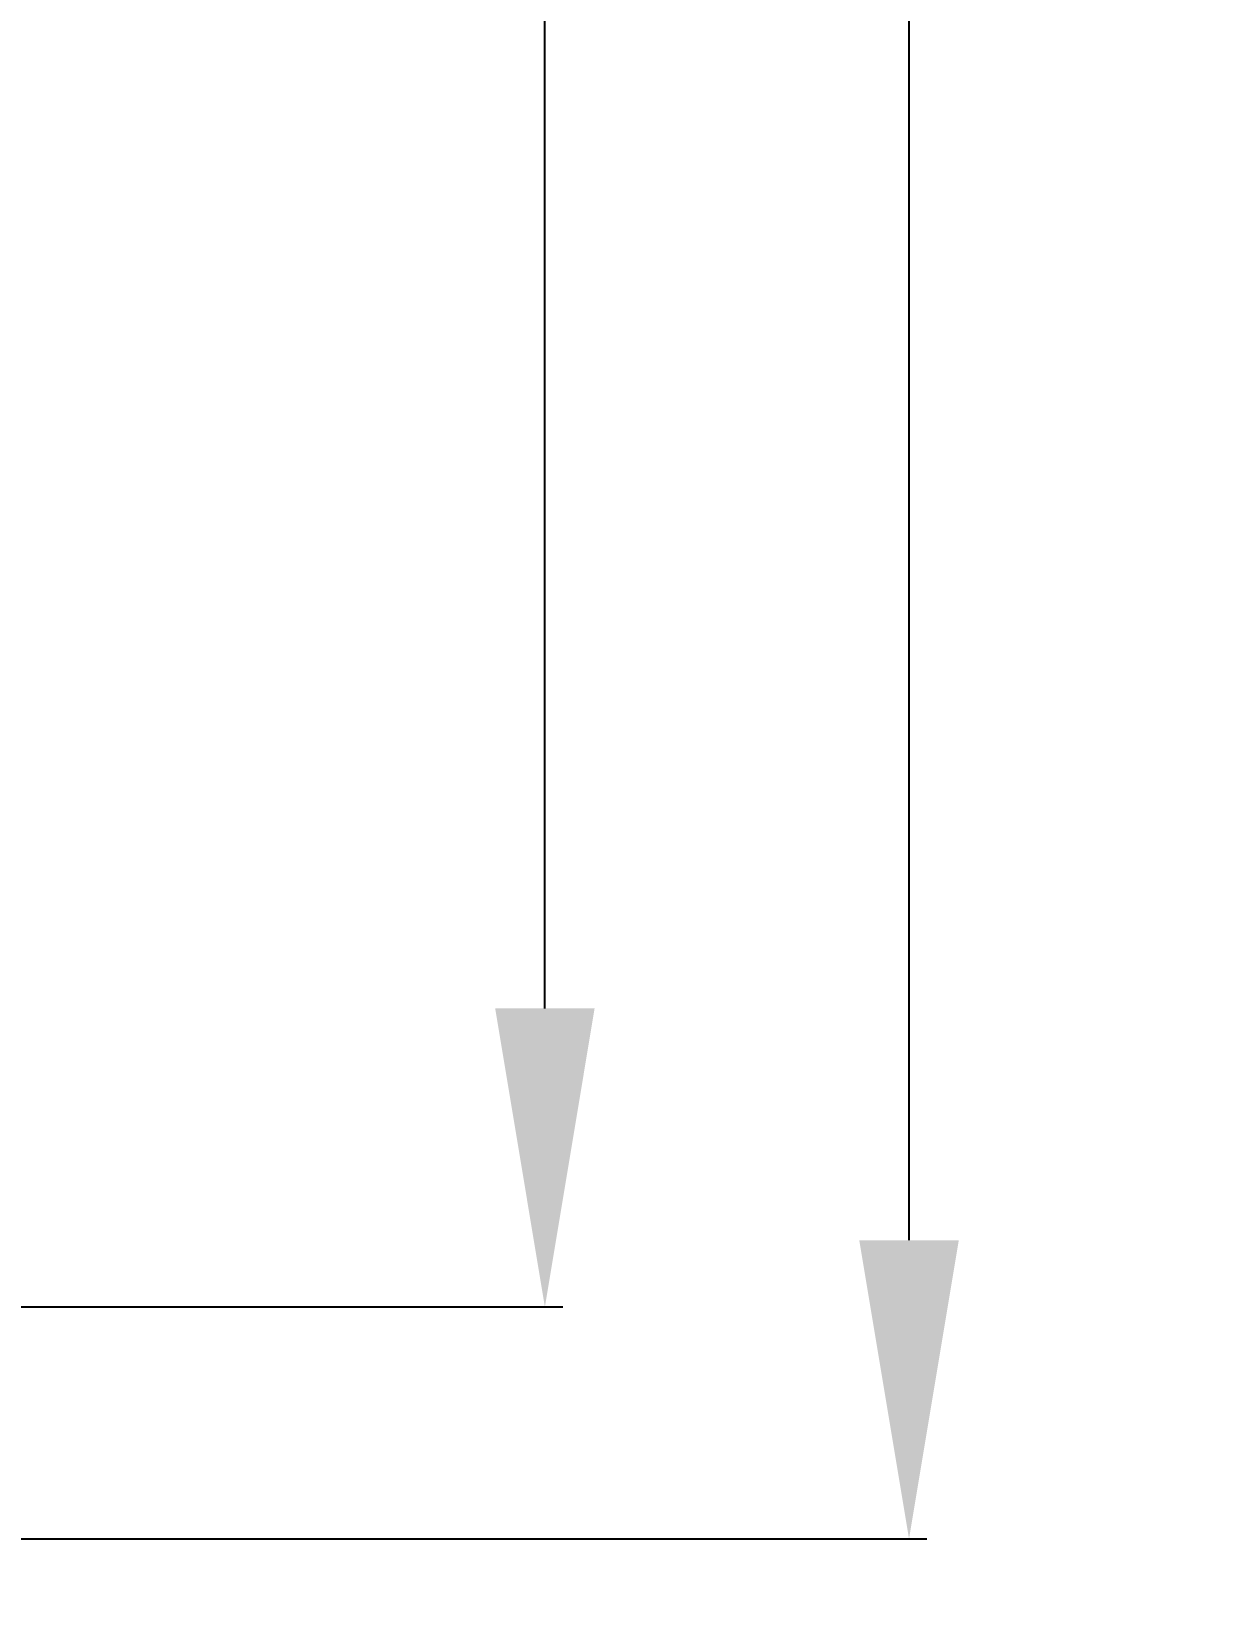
# Model space of a CAD drawing. Extents: x 76 to 193, y -170 to -23.
# Drawn here: x 167.1 to 178.89, y -160.99 to -145.15 of the extents above; entities that cross this region are included whole.
import ezdxf

# ---------------------------------------------------------------- set-up
doc = ezdxf.new("R2010")
doc.units = 0
doc.layers.get('0').update_dxf_attribs({"linetype": 'CONTINUOUS'})
doc.layers.get('Defpoints').update_dxf_attribs({"linetype": 'CONTINUOUS'})
doc.dimstyles.get("Standard").update_dxf_attribs({"dimtxt": 3, "dimasz": 3, "dimexe": 0.18, "dimexo": 0.0625, "dimgap": 0.09, "dimtad": 0, "dimtih": 1, "dimtoh": 1, "dimzin": 0, "dimdsep": 46, "dimtxsty": 'Standard', "dimcen": 0.09, "dimclrd": 3, "dimclre": 3, "dimclrt": 3, "dimadec": 0, "dimazin": 0, "dimtfac": 1, "dimtofl": 0, "dimtmove": 0, "dimatfit": 3, "dimfxl": 1, "dimtolj": 1, "dimtzin": 0, "dimarcsym": 0})

# ---------------------------------------------------------------- blocks, each defined once
blk = doc.blocks.new('*D4')
at = {"color": 3, "linetype": 'Continuous', "lineweight": -2, "transparency": 16777216}
for p, q in [((163.081, -49.708), (176.105, -49.708)), ((175.925, -52.708), (175.925, -103.414)), ((175.925, -157.299), (175.925, -106.594)), ((163.067, -160.299), (176.105, -160.299))]:
    blk.add_line(p, q, dxfattribs=at)
at = {"color": 3, "linetype": 'Continuous', "transparency": 16777216}
for points in [[(175.425, -52.708), (176.425, -52.708), (175.925, -49.708)], [(175.425, -157.299), (176.425, -157.299), (175.925, -160.299)]]:
    blk.add_solid(points, dxfattribs=at)
at = {"layer": 'Defpoints', "color": 0, "linetype": 'Continuous', "transparency": 16777216}
for p in [(163.018, -49.708), (163.005, -160.299), (175.925, -160.299)]:
    blk.add_point(p, dxfattribs=at)
at = {"color": 3, "linetype": 'Continuous', "transparency": 16777216, "insert": (175.925, -105.004), "char_height": 3, "attachment_point": 5}
blk.add_mtext('\\A1;110.59', dxfattribs=at)
blk = doc.blocks.new('*D10')
at = {"color": 3, "linetype": 'Continuous', "lineweight": -2, "transparency": 16777216}
for p, q in [((162.339, -52.416), (172.444, -52.416)), ((172.264, -55.416), (172.264, -103.602)), ((172.264, -154.968), (172.264, -106.782)), ((162.373, -157.968), (172.444, -157.968))]:
    blk.add_line(p, q, dxfattribs=at)
at = {"color": 3, "linetype": 'Continuous', "transparency": 16777216}
for points in [[(171.764, -55.416), (172.764, -55.416), (172.264, -52.416)], [(171.764, -154.968), (172.764, -154.968), (172.264, -157.968)]]:
    blk.add_solid(points, dxfattribs=at)
at = {"layer": 'Defpoints', "color": 0, "linetype": 'Continuous', "transparency": 16777216}
for p in [(162.276, -52.416), (172.264, -52.416), (162.31, -157.968)]:
    blk.add_point(p, dxfattribs=at)
at = {"color": 3, "linetype": 'Continuous', "transparency": 16777216, "insert": (172.264, -105.192), "char_height": 3, "attachment_point": 5}
blk.add_mtext('\\A1;105.55', dxfattribs=at)
blk = doc.blocks.new('*D11')
at = {"color": 3, "linetype": 'Continuous', "lineweight": -2, "transparency": 16777216}
for p, q in [((162.31, -158.058), (162.31, -157.878)), ((162.22, -157.968), (162.4, -157.968)), ((177.599, -168.201), (165.865, -160.347)), ((180.599, -168.201), (177.599, -168.201))]:
    blk.add_line(p, q, dxfattribs=at)
at = {"color": 3, "linetype": 'Continuous', "transparency": 16777216}
blk.add_solid([(166.143, -159.932), (165.587, -160.763), (163.372, -158.678)], dxfattribs=at)
at = {"layer": 'Defpoints', "color": 0, "linetype": 'Continuous', "transparency": 16777216}
for p in [(161.249, -157.257), (163.372, -158.678)]:
    blk.add_point(p, dxfattribs=at)
at = {"color": 3, "linetype": 'Continuous', "transparency": 16777216, "insert": (186.689, -168.201), "char_height": 3, "attachment_point": 5}
blk.add_mtext('\\A1;∅2.55', dxfattribs=at)

msp = doc.modelspace()

# ---------------------------------------------------------------- dimensions: what is measured, and where the dimension line sits
at = {"linetype": 'Continuous'}
for base, p1, p2, picture, middle in [((175.925265, -160.299), (163.01811, -49.7082), (163.004501, -160.299), '*D4', (175.925265, -105.0036)), ((172.26394, -52.41557), (162.310201, -157.96797), (162.276001, -52.41557), '*D10', (172.26394, -105.19177))]:
    dim = msp.add_linear_dim(base=base, p1=p1, p2=p2, angle=90, dimstyle='Standard', dxfattribs=at)
    dim.commit()
    dim.dimension.update_dxf_attribs({"geometry": picture, "text_midpoint": middle})
dim = msp.add_diameter_dim_2p(p1=(161.248598, -157.257446), p2=(163.371804, -158.678494), dimstyle='Standard', dxfattribs=at)
dim.commit()
dim.dimension.update_dxf_attribs({"geometry": '*D11', "text_midpoint": (186.689118, -168.200746), "dimtype": 163})

doc.saveas('drawing.dxf')
